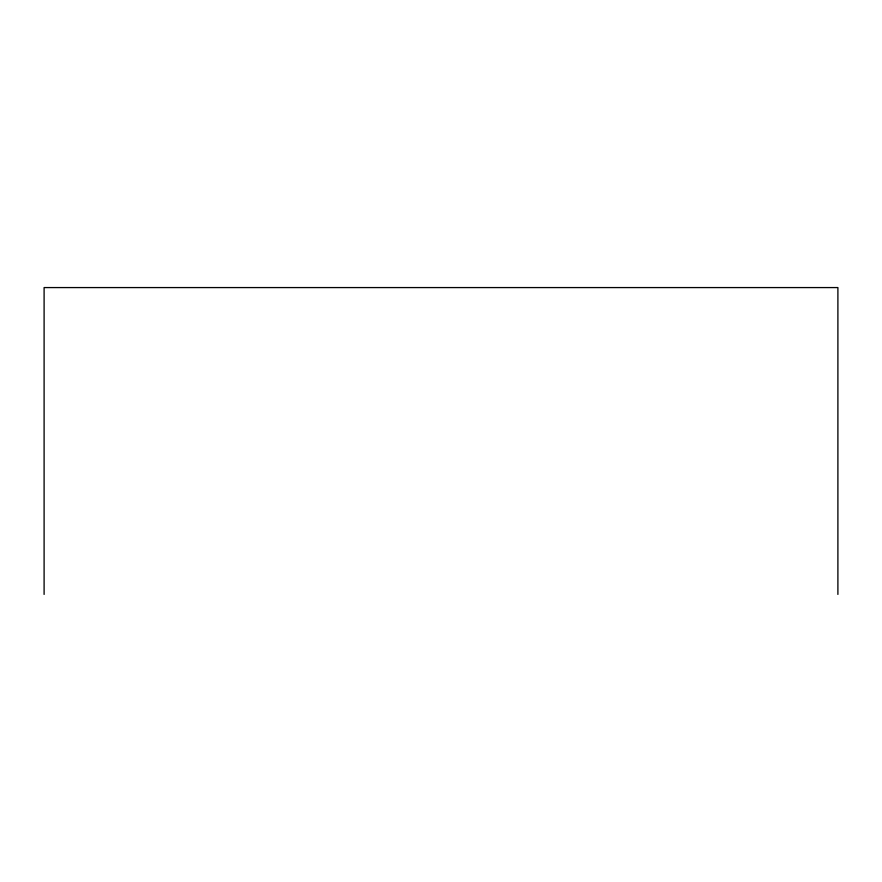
<?xml version="1.0" encoding="UTF-8"?>
<svg xmlns="http://www.w3.org/2000/svg" width="882" height="882" viewBox="0 0 882 882"><rect width="100%" height="100%" fill="white"/><g stroke="black" fill="none" stroke-linecap="round" stroke-linejoin="round"><path stroke-width="1.32" d="M837.9 594.424L837.9 287.576L44.1 287.576L44.1 594.424"/></g></svg>
